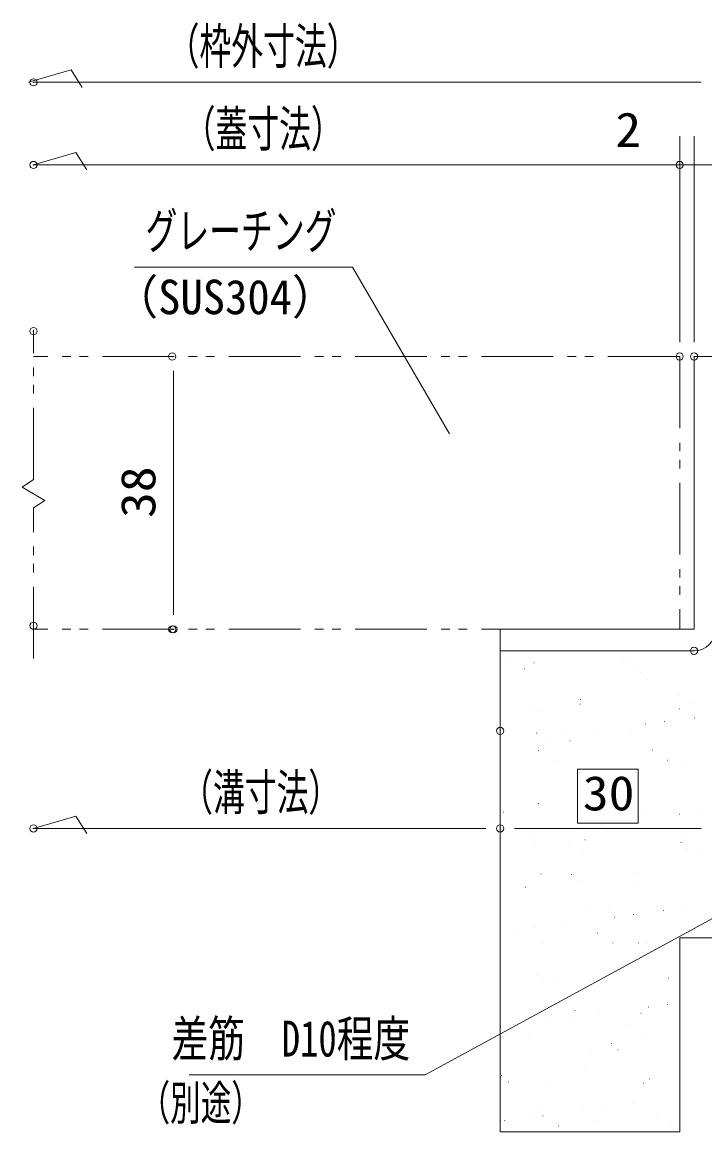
# Model space of a CAD drawing. Units: millimetres, scale not verified. Extents: x -1050 to 1050, y -742 to 742.
# Drawn here: x 491.5 to 729.2, y -488.5 to -102 of the extents above; entities that cross this region are included whole.
import ezdxf
from ezdxf.enums import TextEntityAlignment as Align

# ---------------------------------------------------------------- set-up
doc = ezdxf.new("R2010")
doc.units = ezdxf.units.MM
doc.header["$LTSCALE"] = 5
doc.header["$PDMODE"] = 32
doc.header["$PDSIZE"] = 2.5
doc.linetypes.add('DOUBLE_CHAIN1', pattern=[8.8, 5, -1, 0.6, -0.6, 0.6, -1])
for name, color, linetype, lineweight in [('0-1_寸法注釈', 2, 'Continuous', 9), ('0-2_蓋', 5, 'Continuous', 9), ('0-4_DEFPOINTS', 134, 'Continuous', 9), ('0-5_ハッチング', 4, 'Continuous', 9), ('0-6_想像線', 134, 'DOUBLE_CHAIN1', 9), ('0-9_枠', 7, 'Continuous', 9)]:
    doc.layers.add(name, color=color, linetype=linetype, lineweight=lineweight)
doc.styles.add('ＭＳ ゴシック', font='')
doc.styles.get('ＭＳ ゴシック').set_extended_font_data('MS Gothic')

msp = doc.modelspace()

# ---------------------------------------------------------------- linework, layer by layer
at = {"layer": '0-1_寸法注釈'}
for p, q in [((493.745, -122.974), (508.548, -118.646)), ((508.548, -118.646), (512.376, -124.722)), ((727.95, -122.974), (495.45, -122.974)), ((720.45, -213.471), (720.45, -141.755)), ((720.45, -213.471), (720.45, -141.755)), ((725.45, -213.471), (725.45, -141.755)), ((725.45, -213.471), (725.45, -141.755)), ((720.45, -151.755), (495.45, -151.755)), ((715.45, -151.755), (694.337, -151.755)), ((720.45, -151.755), (715.45, -151.755)), ((725.45, -151.755), (720.45, -151.755)), ((725.45, -151.755), (732.95, -151.755)), ((544.185, -223.471), (544.185, -308.471)), ((657.95, -377.826), (657.95, -372.826)), ((495.45, -382.826), (510.253, -378.497)), ((510.253, -378.497), (514.08, -384.574)), ((652.95, -382.826), (495.45, -382.826)), ((727.95, -382.826), (662.95, -382.826))]:
    msp.add_line(p, q, dxfattribs=at)
for points in [[(495.45, -151.755), (510.253, -147.426), (514.08, -153.503)], [(530.622, -187.293), (606.589, -187.293), (640.335, -245.43)], [(549.657, -468.619), (631.881, -468.619), (757.025, -400.445)]]:
    msp.add_lwpolyline(points, dxfattribs=at)
at = {"layer": '0-2_蓋', "linetype": 'DOUBLE_CHAIN1'}
for p, q in [((720.45, -218.471), (495.45, -218.471)), ((720.45, -218.471), (720.45, -313.471)), ((720.45, -313.471), (495.45, -313.471))]:
    msp.add_line(p, q, dxfattribs=at)
at = {"layer": '0-4_DEFPOINTS'}
for p in [(495.45, -122.974), (495.45, -151.755), (720.45, -151.755), (495.45, -209.646), (543.742, -218.471), (720.45, -218.471), (725.45, -218.471), (495.45, -312.221), (543.742, -313.471), (544.185, -313.471), (725.45, -320.971), (657.95, -348.86), (495.45, -382.826), (657.95, -382.826), (657.95, -382.826)]:
    msp.add_point(p, dxfattribs=at)
at = {"layer": '0-5_ハッチング'}
for p, q in [((661.085, -323.853), (661.135, -323.853)), ((675.21, -320.971), (675.26, -320.971)), ((675.21, -320.971), (675.26, -320.971)), ((700.635, -323.781), (700.685, -323.781)), ((666.441, -327.265), (666.491, -327.265)), ((669.727, -325.179), (669.777, -325.179)), ((702.97, -324.755), (703.02, -324.755)), ((705.99, -327.193), (706.04, -327.193)), ((707.02, -328.918), (707.07, -328.918)), ((709.361, -331.063), (709.411, -331.063)), ((685.721, -339.547), (685.771, -339.547)), ((685.842, -337.898), (685.892, -337.898)), ((720.143, -336.662), (720.193, -336.662)), ((725.27, -339.475), (725.32, -339.475)), ((668.842, -340.064), (668.892, -340.064)), ((671.183, -342.209), (671.233, -342.209)), ((720.41, -341.187), (720.46, -341.187)), ((708.577, -346.503), (708.627, -346.503)), ((715.187, -345.632), (715.237, -345.632)), ((725.512, -344.273), (725.562, -344.273)), ((670.527, -349.649), (670.577, -349.649)), ((674.391, -351.003), (674.441, -351.003)), ((681.002, -350.133), (681.052, -350.133)), ((691.327, -348.774), (691.377, -348.774)), ((703.77, -349.225), (703.82, -349.225)), ((682.232, -352.334), (682.282, -352.334)), ((671.342, -355.655), (671.392, -355.655)), ((676.697, -359.067), (676.747, -359.067)), ((710.892, -355.583), (710.942, -355.583)), ((716.247, -358.995), (716.297, -358.995)), ((720.943, -361.133), (720.993, -361.133)), ((684.902, -363.704), (684.952, -363.704)), ((684.902, -363.704), (684.952, -363.704)), ((684.902, -364.293), (684.952, -364.293)), ((671.327, -374.12), (671.377, -374.12)), ((659.035, -377.208), (659.085, -377.208)), ((708.262, -376.186), (708.312, -376.186)), ((720.286, -377.843), (720.336, -377.843)), ((726.897, -376.973), (726.947, -376.973)), ((686.101, -382.344), (686.151, -382.344)), ((692.711, -381.474), (692.761, -381.474)), ((695.115, -380.951), (695.165, -380.951)), ((696.682, -380.951), (696.732, -380.951)), ((696.682, -380.951), (696.732, -380.951)), ((658.526, -385.974), (658.576, -385.974)), ((668.85, -384.615), (668.9, -384.615)), ((721.743, -385.603), (721.793, -385.603)), ((670.084, -387.333), (670.134, -387.333)), ((681.599, -387.457), (681.649, -387.457)), ((687.442, -386.839), (687.492, -386.839)), ((720.903, -387.769), (720.953, -387.769)), ((721.148, -387.385), (721.198, -387.385)), ((723.244, -389.914), (723.294, -389.914)), ((686.954, -390.869), (687.004, -390.869)), ((726.504, -390.797), (726.554, -390.797)), ((672.127, -398.591), (672.177, -398.591)), ((682.725, -398.916), (682.775, -398.916)), ((685.066, -401.061), (685.116, -401.061)), ((705.37, -398.167), (705.42, -398.167)), ((666.685, -403.223), (666.735, -403.223)), ((706.234, -403.151), (706.284, -403.151)), ((688.242, -411.31), (688.292, -411.31)), ((696.115, -411.185), (696.165, -411.185)), ((704.42, -412.814), (704.47, -412.814)), ((714.745, -411.455), (714.795, -411.455)), ((722.543, -410.074), (722.593, -410.074)), ((670.235, -417.315), (670.285, -417.315)), ((680.56, -415.956), (680.61, -415.956)), ((697.81, -413.684), (697.86, -413.684)), ((663.624, -418.185), (663.674, -418.185)), ((691.856, -419.259), (691.906, -419.259)), ((672.927, -423.061), (672.977, -423.061)), ((697.211, -422.671), (697.261, -422.671)), ((706.17, -422.637), (706.22, -422.637)), ((708.755, -422.768), (708.805, -422.768)), ((711.096, -424.913), (711.146, -424.913)), ((670.577, -433.914), (670.627, -433.914)), ((672.918, -436.059), (672.968, -436.059)), ((676.942, -435.025), (676.992, -435.025)), ((689.042, -435.78), (689.092, -435.78)), ((716.491, -434.953), (716.541, -434.953)), ((720.45, -433.484), (720.5, -433.484)), ((716.13, -444.155), (716.18, -444.155)), ((720.45, -443.586), (720.5, -443.586)), ((720.45, -443.586), (720.5, -443.586)), ((673.727, -447.532), (673.777, -447.532)), ((683.967, -446.184), (684.017, -446.184)), ((692.269, -447.296), (692.319, -447.296)), ((706.97, -447.108), (707.02, -447.108)), ((709.519, -445.025), (709.569, -445.025)), ((658.084, -451.797), (658.134, -451.797)), ((662.563, -451.133), (662.613, -451.133)), ((675.334, -449.526), (675.384, -449.526)), ((681.944, -448.655), (681.994, -448.655)), ((702.113, -451.061), (702.163, -451.061)), ((667.918, -454.545), (667.968, -454.545)), ((707.468, -454.473), (707.518, -454.473)), ((696.608, -457.767), (696.658, -457.767)), ((689.842, -460.251), (689.892, -460.251)), ((698.949, -459.912), (698.999, -459.912)), ((720.45, -462.743), (720.5, -462.743)), ((687.198, -466.827), (687.248, -466.827)), ((658.43, -468.913), (658.48, -468.913)), ((660.771, -471.058), (660.821, -471.058)), ((709.997, -470.036), (710.047, -470.036)), ((674.527, -472.003), (674.577, -472.003)), ((707.77, -471.579), (707.82, -471.579)), ((703.979, -478.637), (704.029, -478.637)), ((720.45, -476.468), (720.5, -476.468)), ((671.82, -481.183), (671.87, -481.183)), ((672.82, -482.935), (672.87, -482.935)), ((687.043, -480.866), (687.093, -480.866)), ((693.654, -479.996), (693.704, -479.996)), ((712.369, -482.863), (712.419, -482.863)), ((658.154, -484.566), (658.204, -484.566)), ((659.468, -484.497), (659.518, -484.497)), ((669.793, -483.137), (669.843, -483.137)), ((678.175, -486.347), (678.225, -486.347)), ((690.642, -484.722), (690.692, -484.722)), ((717.725, -486.275), (717.775, -486.275)), ((681.51, -488.471), (681.56, -488.471)), ((720.45, -488.011), (720.5, -488.011))]:
    msp.add_line(p, q, dxfattribs=at)
msp.add_lwpolyline([(725.45, -320.971), (657.95, -320.971), (657.95, -488.471), (720.45, -488.471), (720.45, -420.971), (751.7, -420.971), (751.7, -334.603), (734.634, -317.537)], dxfattribs=at)
msp.add_lwpolyline([(684.902, -362.201), (705.998, -362.201), (705.998, -380.951), (684.902, -380.951)], close=True, dxfattribs=at)
msp.add_arc((725.45, -313.471), 7.5, 270, 0, dxfattribs=at)
at = {"layer": '0-6_想像線'}
for p, q in [((495.45, -261.301), (495.45, -209.133)), ((499.377, -268.593), (495.45, -266.261)), ((495.45, -271.221), (499.377, -268.593)), ((495.45, -323.681), (495.45, -271.221)), ((657.95, -320.971), (657.95, -488.471)), ((720.45, -420.971), (720.45, -488.471)), ((837.95, -420.971), (720.45, -420.971))]:
    msp.add_line(p, q, dxfattribs=at)
msp.add_lwpolyline([(495.45, -261.301), (491.523, -263.93), (495.45, -266.261)], dxfattribs=at)
at = {"layer": '0-9_枠'}
for p, q in [((725.45, -218.471), (725.45, -313.471)), ((732.95, -218.471), (725.45, -218.471)), ((657.95, -313.471), (725.45, -313.471)), ((657.95, -320.971), (657.95, -313.471)), ((657.95, -320.971), (725.45, -320.971))]:
    msp.add_line(p, q, dxfattribs=at)
msp.add_arc((725.45, -313.471), 7.5, 270, 0, dxfattribs=at)

# ---------------------------------------------------------------- texts
at = {"layer": '0-1_寸法注釈', "color": 7, "style": 'ＭＳ ゴシック'}
for s, height, width, p in [('（枠外寸法）', 12.5, 0.65, (542.156, -120.38)), ('（蓋寸法）', 12.5, 0.65, (547.739, -149.16)), ('2', 12.02, 1.1, (698.027, -149.068)), ('グレーチング', 12.5, 0.65, (534.467, -184.699)), ('（SUS304）', 12.02, 0.95, (523.271, -207.343)), ('（溝寸法）', 12.5, 0.65, (546.861, -380.231)), ('30', 12.02, 1.1, (686.717, -380.139)), ('差筋\u3000D10程度', 12.51, 0.75, (543.501, -466.024)), ('（別途）', 12.02, 0.65, (532.364, -487.988))]:
    msp.add_text(s, height=height, dxfattribs=dict(at, width=width)).set_placement(p, align=Align.BOTTOM_LEFT)
at = {"layer": '0-1_寸法注釈', "color": 7, "style": 'ＭＳ ゴシック', "width": 1.1}
msp.add_text('38', height=12.02, rotation=90, dxfattribs=at).set_placement((541.498, -274.705), align=Align.BOTTOM_LEFT)

doc.saveas('drawing.dxf')
